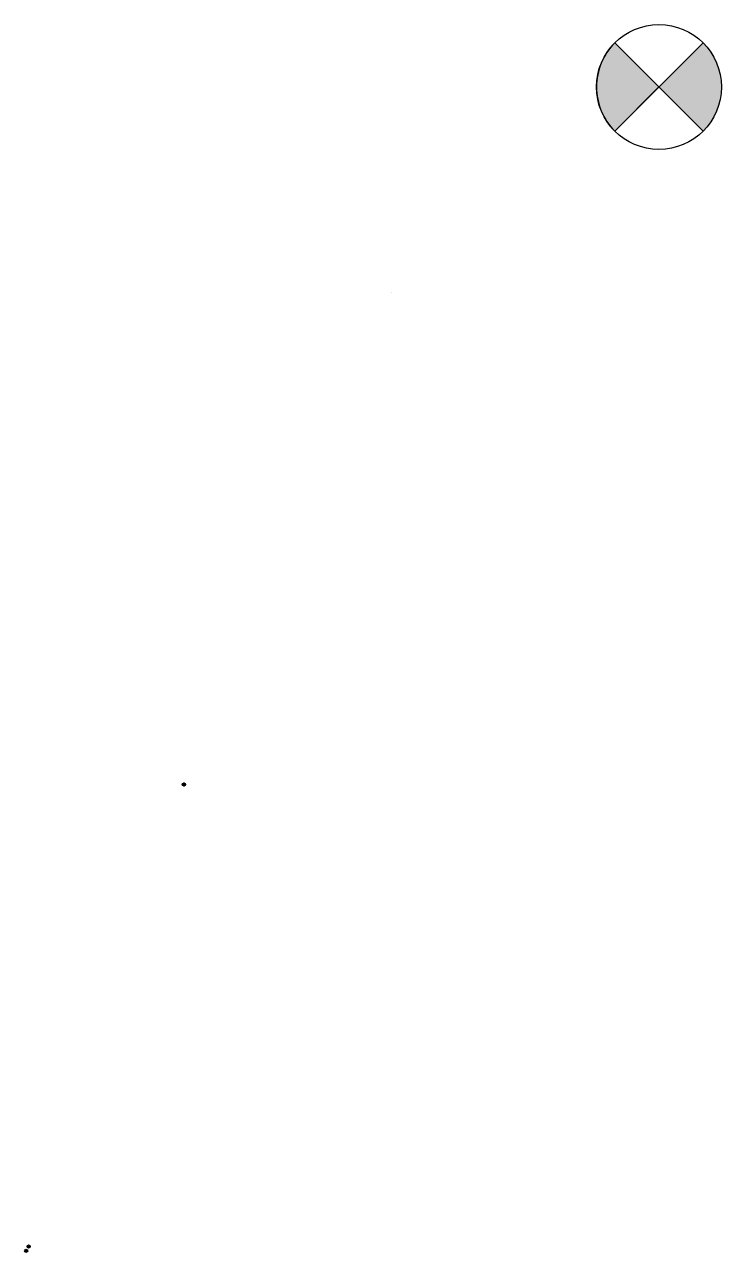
# Model space of a CAD drawing. Header units: inches. Extents: x -46877 to 42274, y -122829 to 34351.
import ezdxf

# ---------------------------------------------------------------- set-up
doc = ezdxf.new("R2010")
doc.units = ezdxf.units.IN
doc.header["$MEASUREMENT"] = 0
for name, color, linetype in [('Layer1', 7, 'Continuous'), ('Layer2', 7, 'Continuous'), ('Layer3', 7, 'Continuous')]:
    doc.layers.add(name, color=color, linetype=linetype)

# ---------------------------------------------------------------- blocks, each defined once
blk = doc.blocks.new('gr1')
h = blk.add_hatch(color=1)
h.dxf.hatch_style = 1
h.paths.add_polyline_path([(-676.8, -1594.9, 0.198912), (-678.3, -1598.6, 0.198912), (-676.8, -1602.2), (-673.2, -1598.6)])
for p, q in [((-669.5, -1602.2), (-676.8, -1594.9)), ((-676.8, -1602.2), (-669.5, -1594.9))]:
    blk.add_line(p, q)
blk.add_lwpolyline([(-676.8, -1594.9, 0.198912), (-678.3, -1598.6, 0.198912), (-676.8, -1602.2), (-673.2, -1598.6)], format="xyb", close=True)
blk.add_circle((-673.2, -1598.6), 5.16)
blk = doc.blocks.new('gr2')
at = {"layer": 'Layer1'}
h = blk.add_hatch(color=1, dxfattribs=at)
h.dxf.hatch_style = 1
h.paths.add_polyline_path([(-143.5, 143.5, 0.198912), (-203, 0, 0.198912), (-143.5, -143.5), (0, 0)])
at = {"layer": 'Layer2'}
h = blk.add_hatch(color=3, dxfattribs=at)
h.dxf.hatch_style = 1
h.paths.add_polyline_path([(203, 0, 0.198912), (143.5, 143.5), (0, 0), (143.5, -143.5, 0.198912)])
for p, q in [((143.5, -143.5), (-143.5, 143.5)), ((-143.5, -143.5), (143.5, 143.5)), ((0, 0), (-143.5, 143.5)), ((-143.5, -143.5), (0, 0))]:
    blk.add_line(p, q)
for start, end in [(135, 180), (180, 225)]:
    blk.add_arc((0, 0), 203, start, end)
at = {"layer": 'Layer3'}
blk.add_circle((0, 0), 203, dxfattribs=at)

msp = doc.modelspace()

# ---------------------------------------------------------------- linework, layer by layer
for p, q in [((11, 13), (7, 17)), ((7, 17), (11, 17)), ((11, 22), (11, 17)), ((11, 17), (16, 17)), ((16, 17), (11, 13))]:
    msp.add_line(p, q)
msp.add_circle((11, 17), 4.53)

# ---------------------------------------------------------------- block references
at = {"xscale": 39.37007874015748, "yscale": 39.37007874015748, "zscale": 39.37007874015748}
for name, p in [('gr2', (34283, 26360)), ('gr1', (9, 9)), ('gr1', (11, 8)), ('gr1', (13, 7)), ('gr1', (21, 6)), ('gr1', (22, 8)), ('gr1', (29, 10)), ('gr1', (-20172, -59690)), ('gr1', (-19859, -59128))]:
    msp.add_blockref(name, p, dxfattribs=at)

doc.saveas('drawing.dxf')
